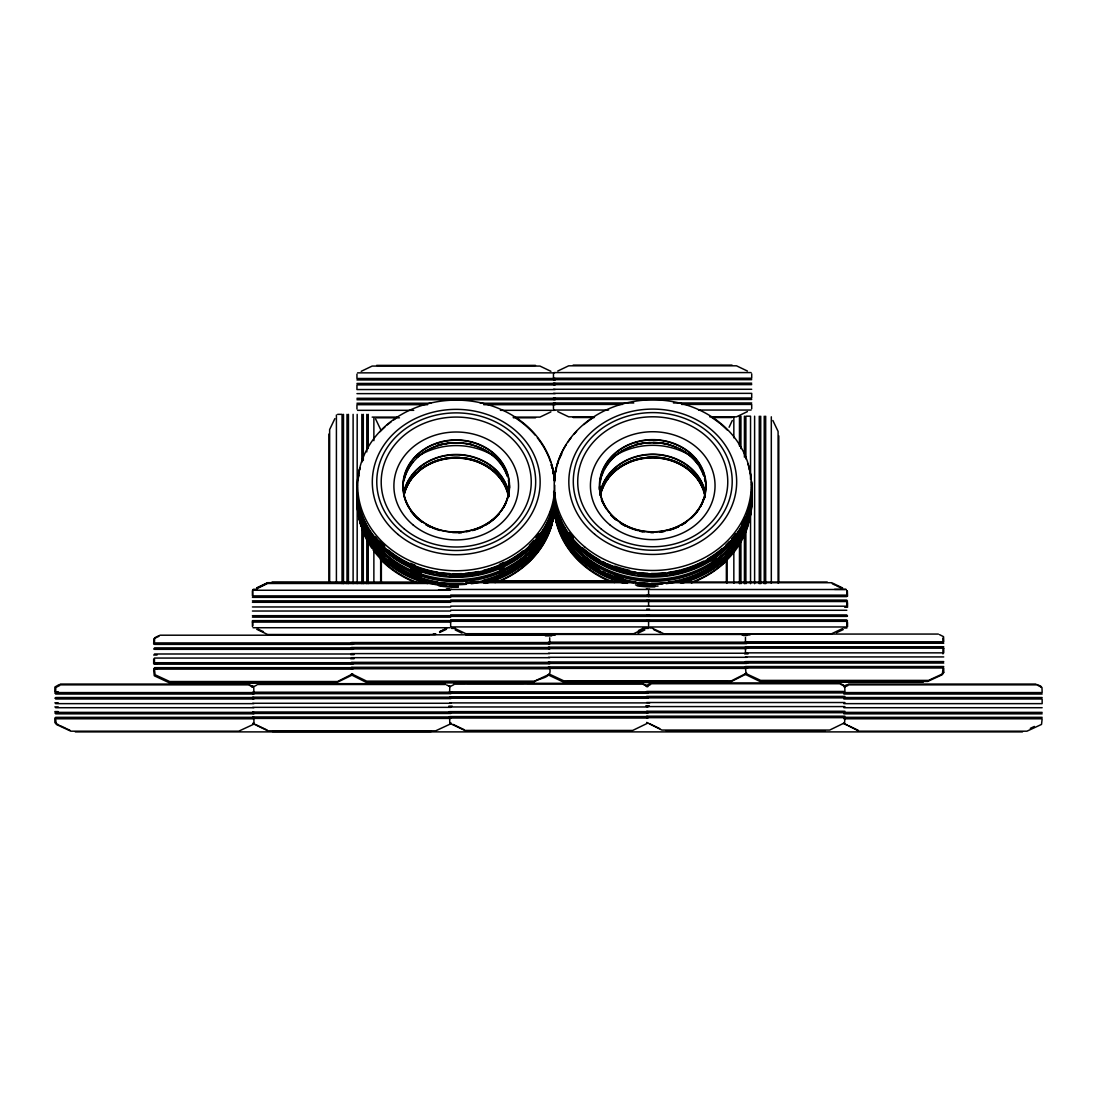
<?xml version="1.0" encoding="UTF-8"?>
<svg xmlns="http://www.w3.org/2000/svg" width="1097" height="1097" viewBox="0 0 1097 1097"><rect width="100%" height="100%" fill="white"/><g stroke="black" fill="none" stroke-linecap="round" stroke-linejoin="round"><path stroke-width="1.5" d="M251.857 687.037L252.763 685.625M450.908 722.786L450.291 724.034L435.687 730.821L267.846 730.821L252.804 723.513M352.685 673.873L337.519 681.539L169.678 681.539L155.075 674.751L154.458 669.129L352.727 669.129M448.892 686.283L449.962 686.311M351.465 668.745L549.734 668.745C552.422 678.549 538.86 677.727 533.732 682.197L365.891 682.197L350.711 674.532M645.9 685.899L650.137 683.472M646.682 686.708L650.919 684.267M745.905 674.161L730.725 681.827L562.884 681.827L548.034 674.806M746.687 673.119L731.521 680.784L563.68 680.784L549.076 673.997M334.859 418.643L329.635 429.571L329.635 582.96M729.094 427.254L732.289 420.48M252.804 687.106L256.917 685.022M351.78 675.258L336.724 682.581L168.883 682.581L154.293 675.793L153.676 670.171M647.751 723.129L632.695 730.437L464.854 730.437L450.003 723.43M844.553 723.06L844.909 717.657L646.64 717.657M844.237 687.175L848.159 685.392M267.97 582.781L257.041 588.006M843.703 686.146L847.378 684.597M361.228 371.307L372.157 366.069L539.957 366.069L550.9 371.307M557.756 371.033L568.685 365.808L736.485 365.808L747.414 371.033M550.9 411.882L539.957 417.107L513.218 417.107M256.671 587.91L267.599 582.685L430.998 582.781M256.725 588.705L267.654 583.481L435.454 583.481M157.954 636.781L159.092 636.233M747.414 411.608L736.485 416.833L709.745 416.833M439.554 631.68L444.984 629.13M439.924 631.776L446.698 628.581M439.609 632.475L446.383 629.28M638.413 630.569L643.843 628.005M644.597 628.471L633.668 633.709L465.855 633.709L454.926 628.471M638.084 633.134L644.858 629.939M842.633 628.526L831.595 633.751L663.795 633.751L659.64 631.721M836.463 632.75L843.25 629.568M1030.302 728.367L1034.375 726.447M158.736 635.739L154.622 637.823L154.458 642.924L352.727 642.924M156.83 637.247L153.841 638.865L153.676 643.953L157.049 643.953M59.128 684.597L54.891 687.037L54.85 691.782L58.223 691.782M59.91 685.392L55.796 687.476L55.632 692.577L253.914 692.577L253.75 687.476L249.622 685.392M453.925 684.638L449.797 686.722L449.633 691.823L647.916 691.823M548.815 674.532L534.513 681.155L366.672 681.155L351.63 673.846M843.881 723.156L829.689 730.067L661.861 730.067L646.682 722.402M573.141 365.109L732.028 365.109M376.614 365.383L535.514 365.383M554.081 372.582L751.088 372.582M357.567 372.857L554.561 372.857M555.178 378.492L356.95 378.492L356.95 374.118M553.464 379.672L751.706 379.672M356.95 379.946L555.178 379.946M553.464 383.168L751.706 383.168M356.95 383.443L555.178 383.443M553.464 384.622L751.706 384.622M555.178 384.896L356.95 384.896L356.95 389.558L555.178 389.558M553.464 389.284L751.706 389.284M553.464 393.357L751.706 393.357L751.706 398.019L553.464 398.019M356.95 393.631L555.178 393.631M356.95 398.293L555.178 398.293M553.464 399.473L751.706 399.473M356.95 399.747L555.178 399.747M553.464 402.969L633.778 402.969M673.435 402.969L751.706 402.969M356.95 403.243L430.819 403.243M480.321 403.243L555.178 403.243M622.52 404.423L553.464 404.423L553.464 408.783M681.594 404.423L751.706 404.423L751.706 408.783M427.624 404.697L356.95 404.697L356.95 409.058M483.736 404.697L555.178 404.697M554.081 410.045L608.561 410.045M698.583 410.045L751.088 410.045M357.567 410.319L413.747 410.319M500.383 410.319L554.561 410.319M337.67 414.351L342.045 414.351L342.045 583.577M594.505 416.833L568.685 416.833L557.756 411.608M372.157 417.107L397.992 417.107M573.141 417.532L594.355 417.532M711.487 417.532L732.028 417.532M376.614 417.806L399.445 417.806M513.423 417.806L535.514 417.806M497.037 580.875L612.332 580.875M493.897 581.575L614.183 581.575M272.056 581.986L418.218 582.082M470.311 581.986L629.212 581.986M668.251 582.027L827.248 582.027M465.855 582.672L633.668 582.672M663.795 582.726L831.704 582.726L842.633 587.951M253.009 589.473L255.82 589.473M446.589 589.418L449.784 589.418M451.265 589.459L648.258 589.459M834.611 589.363L845.705 589.363M253.366 589.555L257.26 589.555M447.549 589.555L450.373 589.555M649.205 589.5L846.294 589.5M438.471 590.117L449.468 590.117M253.05 590.255L450.058 590.255M450.648 595.081L846.815 595.136L846.815 590.762M646.64 595.438L649.479 595.438M450.661 595.89L252.433 595.89L252.392 590.735M844.69 596.165L847.528 596.165L847.364 591.077M450.648 596.535L648.875 596.535M648.588 596.59L846.815 596.59M252.433 597.344L450.661 597.344M450.648 600.032L846.815 600.086M646.64 600.388L649.479 600.388M252.433 600.841L450.661 600.841M844.69 601.129L847.528 601.129M450.648 601.499L846.815 601.54L846.815 606.202L648.588 606.202L648.588 601.54M252.433 602.294L450.661 602.294M450.648 606.147L648.875 606.147M252.433 606.956L450.661 606.956M844.69 607.231L847.528 607.231L847.528 602.582M646.64 609.123L649.479 609.123M450.648 610.234L846.815 610.275M252.433 611.029L450.661 611.029M450.648 614.882L846.815 614.937M646.64 615.239L649.479 615.239M252.433 615.691L450.661 615.691M844.69 615.979L847.528 615.979M450.648 616.349L846.815 616.391M252.433 617.145L450.661 617.145M450.648 619.832L846.815 619.887M646.64 620.189L649.479 620.189M252.433 620.641L450.661 620.641M844.69 620.929L847.528 620.929M252.433 622.095L450.661 622.095M451.265 626.922L648.258 626.922M649.205 626.977L846.294 626.977M253.05 627.731L450.058 627.731M649.918 628.005L652.509 628.005M844.1 628.005L846.911 628.005M451.525 628.389L455.42 628.389M642.595 628.389L648.533 628.389M433.37 633.805L435.77 633.805M750.883 634.066L938.319 634.066M435.454 634.505L267.654 634.505L256.725 629.28M470.311 634.395L749.47 634.45M356.882 634.82L544.318 634.82M741.819 634.793L750.183 634.793M466.129 635.163L555.137 635.163M159.874 635.204L428.721 635.204M743.327 635.492L746.92 635.492M545.36 635.862L551.709 635.862M548.459 642.17L746.728 642.17M351.465 642.54L549.734 642.54L549.693 637.796M744.671 642.828L748.058 642.828M745.466 643.24L943.735 643.24M350.67 643.582L354.057 643.582M548.459 643.624L746.728 643.624M351.465 643.994L549.734 643.994M154.458 644.378L352.727 644.378M745.466 646.736L943.735 646.736M548.459 647.12L746.728 647.12M351.465 647.491L549.734 647.491M154.458 647.874L352.727 647.874M744.671 647.779L748.058 647.779M350.67 648.533L354.057 648.533M548.459 648.574L746.728 648.574M153.676 648.903L157.049 648.903M351.465 648.944L549.734 648.944M154.458 649.328L352.727 649.328M548.459 653.236L746.728 653.236M351.465 653.606L549.734 653.606M744.671 653.894L748.058 653.894M154.458 653.99L352.727 653.99M350.67 654.648L354.057 654.648M153.676 655.019L157.049 655.019M745.466 656.925L943.735 656.925M548.459 657.309L746.728 657.309M351.465 657.679L549.734 657.679M352.727 658.063L154.458 658.063L154.458 662.725L352.727 662.725M350.67 658.721L354.057 658.721M745.466 661.587L943.735 661.587M548.459 661.971L746.728 661.971M351.465 662.341L549.734 662.341M744.671 662.629L748.058 662.629M745.466 663.041L943.735 663.041M350.67 663.383L354.057 663.383M548.459 663.424L746.728 663.424M157.049 663.754L153.676 663.754L153.676 659.105M351.465 663.795L549.734 663.795M154.458 664.179L352.727 664.179M745.466 666.537L943.735 666.537M548.459 666.921L746.728 666.921M351.465 667.291L549.734 667.291M744.671 667.579L748.058 667.579M154.458 667.675L352.727 667.675M350.67 668.334L354.057 668.334M548.459 668.375L746.728 668.375M153.676 668.704L157.049 668.704M765.13 681.1L924.058 681.1M568.136 681.484L727.064 681.484M371.129 681.854L530.057 681.854M174.135 682.238L333.063 682.238M764.348 682.142L923.276 682.142M567.341 682.512L726.283 682.512M370.347 682.896L529.275 682.896M651.275 682.924L838.711 682.924M173.34 683.266L332.281 683.266M454.268 683.308L465.265 683.308M466.828 683.308L523.735 683.308M526.971 683.308L641.704 683.308M257.274 683.678L444.696 683.678M652.057 683.733L839.493 683.733M60.266 684.062L247.703 684.062M455.063 684.103L642.485 684.103M848.516 684.062L1035.938 684.062M258.056 684.487L445.492 684.487M61.062 684.857L248.484 684.857M849.297 684.857L1036.734 684.857M646.64 691.453L844.909 691.453L844.745 686.352L840.631 684.267M645.859 692.097L649.232 692.097M252.639 692.207L450.908 692.207M448.851 692.481L452.225 692.481M843.881 692.577L1042.15 692.577L1041.985 687.476L1037.872 685.392M646.64 692.906L844.909 692.906M54.85 693.235L58.223 693.235M449.633 693.277L647.916 693.277M252.639 693.661L450.908 693.661M55.632 694.031L253.914 694.031M843.881 694.031L1042.15 694.031M646.64 696.403L844.909 696.403M449.633 696.773L647.916 696.773M645.859 697.048L649.232 697.048M252.639 697.157L450.908 697.157M55.632 697.527L253.914 697.527M843.881 697.527L1042.15 697.527M646.64 697.857L844.909 697.857M54.85 698.186L58.223 698.186M449.633 698.227L647.916 698.227M252.639 698.611L450.908 698.611M55.632 698.981L253.914 698.981M843.881 698.981L1042.15 698.981L1042.15 703.643L843.881 703.643M646.64 702.519L844.909 702.519M54.85 702.848L58.223 702.848M449.633 702.889L649.726 702.889M252.639 703.273L450.908 703.273M55.632 703.643L253.914 703.643M645.859 705.796L649.232 705.796M448.851 706.166L452.225 706.166M646.64 706.591L844.909 706.591M54.85 706.921L58.223 706.921M449.633 706.962L647.916 706.962M252.639 707.346L450.908 707.346M55.632 707.716L253.914 707.716M843.881 707.716L1042.15 707.716M646.64 711.254L844.909 711.254M54.85 711.583L58.223 711.583M449.633 711.624L647.916 711.624M645.859 711.912L649.232 711.912M252.639 712.008L450.908 712.008M55.632 712.378L253.914 712.378M448.851 712.282L452.225 712.282M843.881 712.378L1042.15 712.378M646.64 712.707L844.909 712.707M54.85 713.036L58.223 713.036M449.633 713.077L647.916 713.077M252.639 713.461L450.908 713.461M55.632 713.832L253.914 713.832M843.881 713.832L1042.15 713.832M646.64 716.204L844.909 716.204M449.633 716.574L647.916 716.574M252.639 716.958L450.908 716.958M645.859 716.862L649.232 716.862M448.851 717.232L452.225 717.232M55.632 717.328L253.914 717.328M843.881 717.328L1042.15 717.328M58.223 717.987L54.85 717.987L54.891 722.731L59.128 725.172M647.916 718.028L449.633 718.028L449.797 723.129M252.639 718.412L450.908 718.412M843.881 718.782L1042.15 718.782L1041.533 724.418L1026.929 731.192L859.088 731.192L843.922 723.526M666.304 730.767L825.246 730.767M469.31 731.137L628.238 731.137M272.303 731.521L431.244 731.521M75.309 731.891L1022.486 731.891M939.457 634.601L943.571 636.685L943.735 641.786L745.466 641.786L745.466 637.426M1037.09 684.597L1040.751 686.146L1041.368 687.408M839.849 683.472L843.511 685.022L844.128 686.283M847.378 725.172L843.456 723.389M642.842 683.842L646.764 685.625M643.624 684.638L647.751 686.722M446.63 685.022L450.291 686.571M248.841 684.597L252.763 686.379M252.763 723.389L255.011 724.322M836.463 585.798L841.893 588.349M652.866 628.526L659.75 631.721M653.579 629.568L660.367 632.75M848.735 725.803L858.307 730.396M455.2 629.939L461.974 633.134M650.137 724.034L659.681 728.586M258.028 629.13L263.458 631.68M453.13 724.418L464.072 729.642M256.136 724.788L267.065 730.026M60.486 725.803L65.916 728.367M832.321 583.755L835.091 585.112M67.301 729.039L70.071 730.396M744.836 674.134L759.892 681.443L927.733 681.443L942.337 674.669L942.954 669.033M380.659 429.571L375.435 418.643M772.864 420.48L778.088 431.409L778.088 583.001M942.913 638.084L942.954 642.828M942.954 649.232L942.954 653.894M847.528 622.383L847.528 626.744M846.911 590.762L846.911 595.136M846.911 601.54L846.911 606.202M846.911 621.341L846.911 625.715M846.815 625.715L846.815 621.341L450.648 621.3L450.661 626.469M778.788 435.866L778.788 582.576M771.314 416.805L771.314 583.289M765.679 416.188L765.679 583.714M764.225 416.188L764.225 583.714M760.728 416.188L760.728 583.714M759.275 416.188L759.275 583.714M754.613 416.188L754.613 583.714M751.706 373.844L751.706 378.218L553.464 378.218L553.464 373.844M750.54 479.403L750.54 416.188L745.878 416.188L745.878 458.903M750.54 508.473L750.54 583.714M745.878 529.001L745.878 583.714M744.424 416.188L744.424 457.188M744.424 530.715L744.424 583.714M740.928 416.188L740.928 448.646M740.928 540.972L740.928 583.714M739.474 416.188L739.474 446.081M739.474 544.03L739.474 583.714M733.838 416.805L733.838 437.826M733.838 549.295L733.838 583.289M727.064 557.276L727.064 583.001M726.365 558.346L726.365 582.576M648.588 590.762L648.588 595.136M648.588 621.341L648.588 625.715M381.358 558.154L381.358 582.315M380.659 557.015L380.659 582.822M373.871 418.327L373.871 440.679M373.871 550.859L373.871 583.138M368.249 414.351L368.249 448.508M368.249 540.835L368.249 583.577M366.796 414.351L366.796 451.937M366.796 538.819L366.796 583.577M363.299 414.351L363.299 460.493M363.299 530.372L363.299 583.577M361.845 414.351L361.845 462.194M361.845 528.864L361.845 583.577M357.183 414.351L357.183 583.577M353.111 414.351L353.111 583.577M348.448 414.351L348.448 583.577M346.995 414.351L346.995 583.577M343.498 414.351L343.498 583.577M336.409 414.968L336.409 583.138M328.935 434.028L328.935 582.315M252.763 590.817L252.763 595.191M252.763 621.396L252.763 625.77M252.392 621.313L252.433 626.469M557.386 525.6A99.141 85.854 0 0 1 554.095 511.435M726.187 561.17A98.524 85.319 0 0 1 691.412 582.877M611.248 581.904A98.524 85.319 0 0 1 554.232 509.419M600.361 495.707A53.04 45.923 0 0 1 653.209 457.806A53.04 45.923 0 0 1 705.001 496.776M600.786 492.786A53.328 46.184 0 0 1 648.848 457.723A53.328 46.184 0 0 1 702.094 486.629M704.247 492.347A53.328 46.184 0 0 1 705.302 496.804M554.52 479.128A99.141 85.854 0 0 1 555.137 475.961M557.386 524.873A99.141 85.854 0 0 1 554.095 510.708M554.314 479.567A98.524 85.319 0 0 1 554.876 474.782M555.425 471.614A98.524 85.319 0 0 1 556.481 466.924M556.906 465.389A98.524 85.319 0 0 1 566.244 444.628M568.068 441.885A98.524 85.319 0 0 1 571.043 437.84M574.28 433.932A98.524 85.319 0 0 1 576.583 431.423M583.865 424.58A98.524 85.319 0 0 1 593.011 417.765M712.968 418.3A98.524 85.319 0 0 1 719.522 423.113M720.77 424.128A98.524 85.319 0 0 1 727.092 429.901M554.273 480.006A99.141 85.854 0 0 1 555.137 475.234M554.04 479.855A99.141 85.854 0 0 1 556.302 468.803M703.931 498.833A53.328 46.184 0 0 1 700.133 507.294M699.324 508.624A53.328 46.184 0 0 1 691.083 518.332M685.94 522.419A53.328 46.184 0 0 1 681.69 525.079M678.728 526.629A53.328 46.184 0 0 1 670.774 529.796M664.48 531.401A53.328 46.184 0 0 1 661.436 531.922M653.716 532.552A53.328 46.184 0 0 1 650.631 532.525M642.897 531.798A53.328 46.184 0 0 1 639.866 531.236M625.4 526.107A53.328 46.184 0 0 1 621.025 523.598M615.678 519.717A53.328 46.184 0 0 1 610.974 515.261M603.076 503.55A53.328 46.184 0 0 1 601.375 499.272M703.657 498.833A53.04 45.923 0 0 1 699.872 507.253M699.063 508.569A53.04 45.923 0 0 1 690.863 518.237M687.092 521.322A53.04 45.923 0 0 1 681.525 524.942M678.577 526.478A53.04 45.923 0 0 1 667.387 530.55M664.412 531.222A53.04 45.923 0 0 1 659.846 531.949M653.702 532.36A53.04 45.923 0 0 1 650.631 532.347M644.474 531.839A53.04 45.923 0 0 1 639.949 531.058M638.276 530.674A53.04 45.923 0 0 1 627.045 526.697M625.551 525.957A53.04 45.923 0 0 1 619.805 522.556M615.883 519.608A53.04 45.923 0 0 1 611.207 515.165M606.353 508.953A53.04 45.923 0 0 1 601.663 499.272M554.04 479.128A99.141 85.854 0 0 1 556.302 468.076M556.426 520.06A99.141 85.854 0 0 1 555.589 516.92M554.328 510.571A99.141 85.854 0 0 0 554.89 513.753A98.524 85.319 0 0 1 554.383 508.857M705.302 494.199A53.04 45.923 0 0 1 704.809 497.188M751.582 481.377A99.141 85.854 0 0 1 658.515 573.676A99.141 85.854 0 0 1 553.683 491.374M554.012 480.171A99.141 85.854 0 0 1 556.467 467.5M556.919 465.964A99.141 85.854 0 0 1 558.496 461.357M559.717 458.313A99.141 85.854 0 0 1 561.787 453.815M747.935 464.004A99.141 85.854 0 0 1 751.226 478.169M751.582 482.104A99.141 85.854 0 0 1 658.515 574.403A99.141 85.854 0 0 1 553.683 492.1M554.204 479.293A99.141 85.854 0 0 1 556.467 468.241M749.333 469.365A99.141 85.854 0 0 1 750.101 472.519M750.732 475.7A99.141 85.854 0 0 1 751.226 478.895M751.582 486.903A99.141 85.854 0 0 1 658.515 579.216A99.141 85.854 0 0 1 553.683 496.914M751.582 484.572A99.141 85.854 0 0 1 658.515 576.885A99.141 85.854 0 0 1 553.683 494.582M554.424 480.171A99.141 85.854 0 0 1 554.972 476.976M751.582 483.846A99.141 85.854 0 0 1 659.434 576.103A99.141 85.854 0 0 1 553.779 495.446M554.424 479.444A99.141 85.854 0 0 1 554.972 476.249M700.544 564.448A97.907 84.784 0 0 1 696.005 566.505M614.8 568.616A97.907 84.784 0 0 1 607.08 565.449M744.616 520.472A97.907 84.784 0 0 1 742.573 524.915M741.037 527.808A97.907 84.784 0 0 1 738.542 532.004M736.731 534.746A97.907 84.784 0 0 1 733.783 538.75M731.658 541.356A97.907 84.784 0 0 1 727.092 546.347M723.417 549.858A97.907 84.784 0 0 1 721.031 551.942M718.535 553.958A97.907 84.784 0 0 1 704.918 562.926M703.479 563.693A97.907 84.784 0 0 1 670.116 574.622M666.715 575.102A97.907 84.784 0 0 1 637.755 574.965M634.381 574.458A97.907 84.784 0 0 1 584.989 552.381M582.411 550.159A97.907 84.784 0 0 1 579.915 547.842M577.502 545.442A97.907 84.784 0 0 1 574.101 541.671M566.313 531.003A97.907 84.784 0 0 1 559.251 516.344M629.404 570.317A97.907 84.784 0 0 1 614.8 566.134M573.018 537.187A97.907 84.784 0 0 1 569.96 533.238M599.428 489.646A53.328 46.184 0 0 1 599.469 486.643M600.237 480.609A53.328 46.184 0 0 1 600.95 477.661M601.389 476.221A53.328 46.184 0 0 1 603.048 471.902M604.433 469.118A53.328 46.184 0 0 1 613.072 457.819M614.251 456.709A53.328 46.184 0 0 1 650.082 442.544M653.154 442.489A53.328 46.184 0 0 1 676.89 447.494M678.426 448.193A53.328 46.184 0 0 1 698.35 464.744M700.064 467.363A53.328 46.184 0 0 1 703.959 475.783M744.616 517.99A97.907 84.784 0 0 1 741.819 523.886M735.785 533.622A97.907 84.784 0 0 1 731.658 538.888M729.423 541.424A97.907 84.784 0 0 1 725.885 545.058M722.237 548.431A97.907 84.784 0 0 1 707.771 558.839M703.479 561.225A97.907 84.784 0 0 1 681.69 569.7M680.071 570.125A97.907 84.784 0 0 1 668.416 572.401M665.015 572.826A97.907 84.784 0 0 1 651.412 573.484M647.998 573.388A97.907 84.784 0 0 1 639.455 572.703M636.068 572.25A97.907 84.784 0 0 1 607.08 563.707M605.585 563.008A97.907 84.784 0 0 1 602.651 561.554M599.744 559.991A97.907 84.784 0 0 1 582.411 547.691M573.018 537.914A97.907 84.784 0 0 1 569 532.635M751.582 491.278A99.141 85.854 0 0 1 658.515 583.577A99.141 85.854 0 0 1 553.683 501.274M622.849 578.613A97.907 84.784 0 0 1 614.8 576.035M573.018 547.088A97.907 84.784 0 0 1 569.96 543.138M715.957 558.25A97.907 84.784 0 0 1 711.939 561.047M573.018 542.713A97.907 84.784 0 0 1 569.96 538.778M747.825 515.755A97.907 84.784 0 0 1 654.813 580.313A97.907 84.784 0 0 1 558.73 519.21M555.164 502.426A97.907 84.784 0 0 1 554.917 499.025M751.582 488.947A99.141 85.854 0 0 1 658.515 581.245A99.141 85.854 0 0 1 553.683 498.943M744.616 527.89A97.907 84.784 0 0 1 741.819 533.786M735.785 543.522A97.907 84.784 0 0 1 731.658 548.788M729.423 551.325A97.907 84.784 0 0 1 725.885 554.959M722.237 558.332A97.907 84.784 0 0 1 681.69 579.6M680.071 580.025A97.907 84.784 0 0 1 668.416 582.301M663.315 582.891A97.907 84.784 0 0 1 651.412 583.385M647.998 583.289A97.907 84.784 0 0 1 639.455 582.603M636.068 582.15A97.907 84.784 0 0 1 629.404 580.944M627.758 580.587A97.907 84.784 0 0 1 607.08 573.608M605.585 572.908A97.907 84.784 0 0 1 602.651 571.455M599.744 569.892A97.907 84.784 0 0 1 582.411 557.591M573.018 547.814A97.907 84.784 0 0 1 569 542.535M751.582 492.005A99.141 85.854 0 0 1 666.14 583.673M662.903 584.002A99.141 85.854 0 0 1 553.683 502.001M751.582 493.746A99.141 85.854 0 0 1 680.414 582.795M658.049 586.086A99.141 85.854 0 0 1 635.437 584.879M627.457 583.357A99.141 85.854 0 0 1 553.779 505.347M741.037 537.708A97.907 84.784 0 0 1 738.542 541.918M736.731 544.647A97.907 84.784 0 0 1 733.783 548.651M731.658 551.256A97.907 84.784 0 0 1 727.092 556.248M723.417 559.758A97.907 84.784 0 0 1 721.031 561.842M718.535 563.858A97.907 84.784 0 0 1 704.918 572.826M703.479 573.594A97.907 84.784 0 0 1 681.69 582.068M654.813 585.853A97.907 84.784 0 0 1 637.755 584.866M624.481 582.26A97.907 84.784 0 0 1 584.989 562.281M582.411 560.06A97.907 84.784 0 0 1 574.101 551.572M569 545.017A97.907 84.784 0 0 1 559.251 526.245M751.582 494.473A99.141 85.854 0 0 1 682.06 583.097M654.84 586.909A99.141 85.854 0 0 1 637.042 585.853M624.138 583.275A99.141 85.854 0 0 1 553.683 504.483M613.36 456.791A65.134 56.4 0 0 1 692.66 457.147M700.544 574.348A97.907 84.784 0 0 1 696.005 576.419M617.995 579.614A97.907 84.784 0 0 1 607.08 575.349M751.13 508.446A98.524 85.319 0 0 1 750.677 513.245M749.909 518.003A98.524 85.319 0 0 1 748.84 522.693M748.428 524.229A98.524 85.319 0 0 1 691.563 582.315M649.698 589.171A98.524 85.319 0 0 1 646.256 589.034M614.567 582.548A98.524 85.319 0 0 1 558.14 527.712M557.646 526.19A98.524 85.319 0 0 1 555.356 516.81M751.239 502.083A98.524 85.319 0 0 1 751.253 505.264M705.234 495.131A53.04 45.923 0 0 1 704.631 498.093M599.716 489.577A53.04 45.923 0 0 1 599.757 486.574M600.251 482.077A53.04 45.923 0 0 1 601.238 477.661M601.677 476.208A53.04 45.923 0 0 1 676.767 447.658M678.289 448.358A53.04 45.923 0 0 1 698.103 464.799M698.967 466.088A53.04 45.923 0 0 1 703.671 475.783M704.521 478.676A53.04 45.923 0 0 1 705.165 481.652M705.577 484.641A53.04 45.923 0 0 1 705.769 487.63M600.237 495.172A53.328 46.184 0 0 1 600.95 492.224M601.389 490.77A53.328 46.184 0 0 1 605.201 482.323M606.01 480.993A53.328 46.184 0 0 1 613.072 472.368M614.251 471.271A53.328 46.184 0 0 1 643.898 457.696M646.983 457.326A53.328 46.184 0 0 1 703.959 490.345M600.525 495.145A53.04 45.923 0 0 1 601.238 492.21M601.677 490.77A53.04 45.923 0 0 1 605.462 482.365M606.271 481.048A53.04 45.923 0 0 1 658.557 457.518A53.04 45.923 0 0 1 703.671 490.345M704.521 493.239A53.04 45.923 0 0 1 705.165 496.214M600.251 493.911A53.04 45.923 0 0 1 650.754 454.556A53.04 45.923 0 0 1 704.521 490.524M600.95 489.358A53.328 46.184 0 0 1 653.359 454.185A53.328 46.184 0 0 1 704.809 490.4M635.917 444.299A72.087 62.433 0 0 1 668.265 444.038M554.602 511.325A99.141 85.854 0 0 1 552.34 522.378M551.887 523.913A99.141 85.854 0 0 1 550.872 526.999M554.602 510.599A99.141 85.854 0 0 1 554.122 513.794M553.505 516.961A99.141 85.854 0 0 1 552.34 521.651M554.438 509.282A98.524 85.319 0 0 1 554.177 512.477M553.766 515.672A98.524 85.319 0 0 1 552.902 520.417M551.736 525.065A98.524 85.319 0 0 1 498.038 581.917M417.888 583.385A98.524 85.319 0 0 1 380.357 559.333M403.847 495.981A53.04 45.923 0 0 1 456.681 458.08A53.04 45.923 0 0 1 508.487 497.051M404.272 493.06A53.328 46.184 0 0 1 411.101 479.238M413.075 476.742A53.328 46.184 0 0 1 465.361 458.601A53.328 46.184 0 0 1 507.267 491.182M380.056 431.697A98.524 85.319 0 0 1 384.937 426.952M387.351 424.854A98.524 85.319 0 0 1 391.135 421.824M393.782 419.89A98.524 85.319 0 0 1 396.497 418.039M516.44 418.574A98.524 85.319 0 0 1 535.199 435.18M537.338 437.785A98.524 85.319 0 0 1 550.667 462.18M551.626 465.238A98.524 85.319 0 0 1 552.449 468.337M553.149 471.491A98.524 85.319 0 0 1 553.711 474.658A99.141 85.854 0 0 0 552.806 471.395M505.744 503.413A53.328 46.184 0 0 1 503.605 507.568M499.053 513.986A53.328 46.184 0 0 1 485.162 525.353M482.2 526.903A53.328 46.184 0 0 1 472.601 530.55M461.823 532.566A53.328 46.184 0 0 1 458.724 532.772M430.381 527.122A53.328 46.184 0 0 1 425.924 524.75M421.742 521.994A53.328 46.184 0 0 1 410.443 510.585M507.568 497.668A53.04 45.923 0 0 1 500.781 511.421M498.806 513.903A53.04 45.923 0 0 1 483.544 525.998M482.049 526.752A53.04 45.923 0 0 1 472.505 530.386M469.393 531.181A53.04 45.923 0 0 1 466.376 531.771M461.782 532.388A53.04 45.923 0 0 1 452.567 532.552M440.089 530.523A53.04 45.923 0 0 1 432.04 527.671M430.518 526.971A53.04 45.923 0 0 1 426.089 524.613M421.934 521.87A53.04 45.923 0 0 1 410.703 510.516M409.003 507.911A53.04 45.923 0 0 1 405.136 499.546M404.683 498.107A53.04 45.923 0 0 1 403.929 495.172M553.149 516.07A99.141 85.854 0 0 1 552.34 519.169M551.256 464.84A99.141 85.854 0 0 1 552.216 467.925M553.053 471.052A99.141 85.854 0 0 1 553.752 474.219M554.314 477.401A99.141 85.854 0 0 1 554.739 480.609M553.053 471.779A99.141 85.854 0 0 1 553.752 474.946M553.149 516.797A99.141 85.854 0 0 1 552.34 519.909M555.219 492.827A99.141 85.854 0 0 1 441.693 573.169A99.141 85.854 0 0 1 359.939 467.775M551.407 464.278A99.141 85.854 0 0 1 554.904 480.047M555.219 493.554A99.141 85.854 0 0 1 449.989 574.663A99.141 85.854 0 0 1 357.334 482.776M357.677 479.567A99.141 85.854 0 0 1 359.939 468.515M551.407 465.005A99.141 85.854 0 0 1 554.712 479.17M555.219 498.367A99.141 85.854 0 0 1 449.989 579.463A99.141 85.854 0 0 1 357.334 487.589M555.219 496.036A99.141 85.854 0 0 1 449.989 577.132A99.141 85.854 0 0 1 357.334 485.258M357.896 480.445A99.141 85.854 0 0 1 358.774 475.673M555.219 495.309A99.141 85.854 0 0 1 449.989 576.405A99.141 85.854 0 0 1 357.334 484.531M357.896 479.704A99.141 85.854 0 0 1 358.774 474.932M539.258 535.638A97.907 84.784 0 0 1 537.256 538.298M532.895 543.44A97.907 84.784 0 0 1 530.564 545.895M493.211 569.22A97.907 84.784 0 0 1 488.412 570.797M396.209 557.715A97.907 84.784 0 0 1 392.232 554.904M380.988 544.976A97.907 84.784 0 0 1 377.574 541.219M541.136 533.649A97.907 84.784 0 0 1 537.256 539.025M535.13 541.63A97.907 84.784 0 0 1 506.951 563.968M505.498 564.722A97.907 84.784 0 0 1 483.544 572.867M481.926 573.265A97.907 84.784 0 0 1 449.77 576.048M446.342 575.802A97.907 84.784 0 0 1 437.868 574.732M432.876 573.8A97.907 84.784 0 0 1 389.696 553.656M380.988 545.703A97.907 84.784 0 0 1 372.486 535.391M538.27 534.5A97.907 84.784 0 0 1 536.214 537.132M504.017 562.24A97.907 84.784 0 0 1 499.478 564.311M415.146 565.216A97.907 84.784 0 0 1 410.552 563.255M384.622 546.087A97.907 84.784 0 0 1 379.823 541.274M554.739 485.217A98.524 85.319 0 0 1 408.235 559.95A98.524 85.319 0 0 1 404.642 412.733A98.524 85.319 0 0 1 554.657 482.049M402.887 488.426A53.328 46.184 0 0 1 403.052 485.395M404.423 477.935A53.328 46.184 0 0 1 413.226 461.618M417.724 456.983A53.328 46.184 0 0 1 428.584 449.441M430.079 448.687A53.328 46.184 0 0 1 462.838 443.119M465.91 443.531A53.328 46.184 0 0 1 507.431 476.057M509.351 484.97A53.328 46.184 0 0 1 509.543 487.973M550.859 510.708A97.907 84.784 0 0 1 549.858 513.753M539.258 533.896A97.907 84.784 0 0 1 536.214 537.859M534.033 540.437A97.907 84.784 0 0 1 529.357 545.332M523.269 550.763A97.907 84.784 0 0 1 483.544 570.399M478.621 571.51A97.907 84.784 0 0 1 465.087 573.416M461.672 573.635A97.907 84.784 0 0 1 453.184 573.717M449.77 573.58A97.907 84.784 0 0 1 441.241 572.771M437.868 572.264A97.907 84.784 0 0 1 388.461 550.187M384.622 546.813A97.907 84.784 0 0 1 375.435 536.886M555.219 502.728A99.141 85.854 0 0 1 449.989 583.837A99.141 85.854 0 0 1 357.334 491.95M538.27 544.4A97.907 84.784 0 0 1 536.214 547.033M531.743 552.106A97.907 84.784 0 0 1 529.357 554.506M504.017 572.14A97.907 84.784 0 0 1 499.478 574.211M421.467 577.42A97.907 84.784 0 0 1 410.552 573.155M384.622 555.987A97.907 84.784 0 0 1 379.823 551.174M538.27 540.039A97.907 84.784 0 0 1 536.214 542.672M531.743 547.732A97.907 84.784 0 0 1 529.357 550.145M504.017 567.78A97.907 84.784 0 0 1 499.478 569.837M421.467 573.045A97.907 84.784 0 0 1 410.552 568.781M384.622 551.613A97.907 84.784 0 0 1 379.823 546.8M551.297 516.029A97.907 84.784 0 0 1 459.19 580.574A97.907 84.784 0 0 1 362.723 520.993M362.202 519.484A97.907 84.784 0 0 1 360.735 514.548M555.096 502.015A99.141 85.854 0 0 1 449.071 581.451A99.141 85.854 0 0 1 357.334 489.619M539.258 543.797A97.907 84.784 0 0 1 536.214 547.76M534.033 550.337A97.907 84.784 0 0 1 529.357 555.233M526.889 557.55A97.907 84.784 0 0 1 483.544 580.299M478.621 581.41A97.907 84.784 0 0 1 473.589 582.315M463.373 583.439A97.907 84.784 0 0 1 441.241 582.672M437.868 582.164A97.907 84.784 0 0 1 388.461 560.087M384.622 556.714A97.907 84.784 0 0 1 375.435 546.786M555.219 503.454A99.141 85.854 0 0 1 471.23 583.741M466.376 584.276A99.141 85.854 0 0 1 357.334 492.676M555.219 505.21A99.141 85.854 0 0 1 483.887 583.069M458.313 586.456A99.141 85.854 0 0 1 357.334 494.432M539.258 545.538A97.907 84.784 0 0 1 537.256 548.198M493.211 579.12A97.907 84.784 0 0 1 488.412 580.697M396.209 567.615A97.907 84.784 0 0 1 392.232 564.804M380.988 554.876A97.907 84.784 0 0 1 377.574 551.119M548.102 530.646A97.907 84.784 0 0 1 546.759 533.622M541.136 543.55A97.907 84.784 0 0 1 537.256 548.925M535.13 551.53A97.907 84.784 0 0 1 531.743 555.301M529.357 557.715A97.907 84.784 0 0 1 506.951 573.868M505.498 574.622A97.907 84.784 0 0 1 486.794 581.904M458.285 586.127A97.907 84.784 0 0 1 449.77 585.963M446.342 585.702A97.907 84.784 0 0 1 437.868 584.632M426.335 582.096A97.907 84.784 0 0 1 389.696 563.57M380.988 555.617A97.907 84.784 0 0 1 372.486 545.291M555.219 505.936A99.141 85.854 0 0 1 485.532 583.371M458.313 587.183A99.141 85.854 0 0 1 438.91 585.88M427.611 583.549A99.141 85.854 0 0 1 357.334 495.158M416.833 457.051A65.134 56.4 0 0 1 496.132 457.422M554.684 507.129A98.524 85.319 0 0 1 554.328 511.915M553.67 516.701A98.524 85.319 0 0 1 552.71 521.418M551.901 524.503A98.524 85.319 0 0 1 495.035 582.589M451.443 589.391A98.524 85.319 0 0 1 446.287 589.048M416.462 582.233A98.524 85.319 0 0 1 372.911 549.72M371.952 548.377A98.524 85.319 0 0 1 361.612 527.986M361.119 526.464A98.524 85.319 0 0 1 357.704 502.796M508.939 493.911A53.04 45.923 0 0 1 508.432 496.9M403.202 489.852A53.04 45.923 0 0 1 403.339 485.354M403.998 480.856A53.04 45.923 0 0 1 453.376 443.01A53.04 45.923 0 0 1 507.143 476.057M508.35 480.431A53.04 45.923 0 0 1 509.241 487.904M404.423 492.498A53.328 46.184 0 0 1 407.906 483.955M409.483 481.268A53.328 46.184 0 0 1 416.545 472.642M418.944 470.476A53.328 46.184 0 0 1 427.117 464.813M428.584 464.004A53.328 46.184 0 0 1 441.337 459.163M444.312 458.491A53.328 46.184 0 0 1 459.725 457.422M462.838 457.682A53.328 46.184 0 0 1 481.898 463.03M483.407 463.77A53.328 46.184 0 0 1 497.832 474.631M499.93 477.058A53.328 46.184 0 0 1 507.431 490.62M508.295 493.527A53.328 46.184 0 0 1 508.939 496.516M403.998 495.419A53.04 45.923 0 0 1 408.934 482.639M409.743 481.322A53.04 45.923 0 0 1 465.471 458.217A53.04 45.923 0 0 1 508.638 496.488M403.998 492.704A53.04 45.923 0 0 1 457.71 454.816A53.04 45.923 0 0 1 508.871 495.268M404.423 489.632A53.328 46.184 0 0 1 457.71 454.473A53.328 46.184 0 0 1 508.638 492.155M437.73 444.929A72.087 62.433 0 0 1 471.751 444.312M253.914 723.156L253.297 724.418L238.693 731.192L70.852 731.192L56.249 724.418L55.632 718.782L253.914 718.782L253.914 723.156M943.735 672.365L943.118 673.627L928.515 680.401L760.674 680.401L746.07 673.627L745.466 667.991L943.735 667.991L943.735 672.365M943.735 648.19L745.466 648.19L745.466 652.852L943.735 652.852L943.735 648.19M600.827 528.658A75.007 64.956 0 0 0 725.597 497.256A75.007 64.956 0 0 0 631.803 419.383A75.007 64.956 0 0 0 600.827 528.658M594.67 534.225A83.921 72.676 0 0 0 734.25 499.094A83.921 72.676 0 0 0 629.321 411.978A83.921 72.676 0 0 0 594.67 534.225M597.755 531.099A79.464 68.823 0 0 0 729.916 497.819A79.464 68.823 0 0 0 630.556 415.338A79.464 68.823 0 0 0 597.755 531.099M584.564 546.745A98.524 85.319 0 0 0 748.428 505.498A98.524 85.319 0 0 0 625.235 403.23A98.524 85.319 0 0 0 584.564 546.745M609.63 524.64A62.296 53.945 0 0 0 713.242 498.545A62.296 53.945 0 0 0 635.355 433.877A62.296 53.945 0 0 0 609.63 524.64M616.048 519.046A53.04 45.923 0 0 0 704.247 496.831A53.04 45.923 0 0 0 637.933 441.789A53.04 45.923 0 0 0 616.048 519.046M615.842 519.155A53.328 46.184 0 0 0 704.535 496.818A53.328 46.184 0 0 0 637.851 441.46A53.328 46.184 0 0 0 615.842 519.155M404.313 528.932A75.007 64.956 0 0 0 529.069 497.531A75.007 64.956 0 0 0 435.276 419.657A75.007 64.956 0 0 0 404.313 528.932M398.142 534.5A83.921 72.676 0 0 0 537.722 499.368A83.921 72.676 0 0 0 432.794 412.253A83.921 72.676 0 0 0 398.142 534.5M401.228 531.373A79.464 68.823 0 0 0 533.389 498.093A79.464 68.823 0 0 0 434.042 415.612A79.464 68.823 0 0 0 401.228 531.373M413.103 524.915A62.296 53.945 0 0 0 516.714 498.82A62.296 53.945 0 0 0 438.827 434.151A62.296 53.945 0 0 0 413.103 524.915M419.52 519.32A53.04 45.923 0 0 0 507.719 497.106A53.04 45.923 0 0 0 441.419 442.05A53.04 45.923 0 0 0 419.52 519.32M419.315 519.43A53.328 46.184 0 0 0 508.007 497.092A53.328 46.184 0 0 0 441.337 441.734A53.328 46.184 0 0 0 419.315 519.43"/></g></svg>
